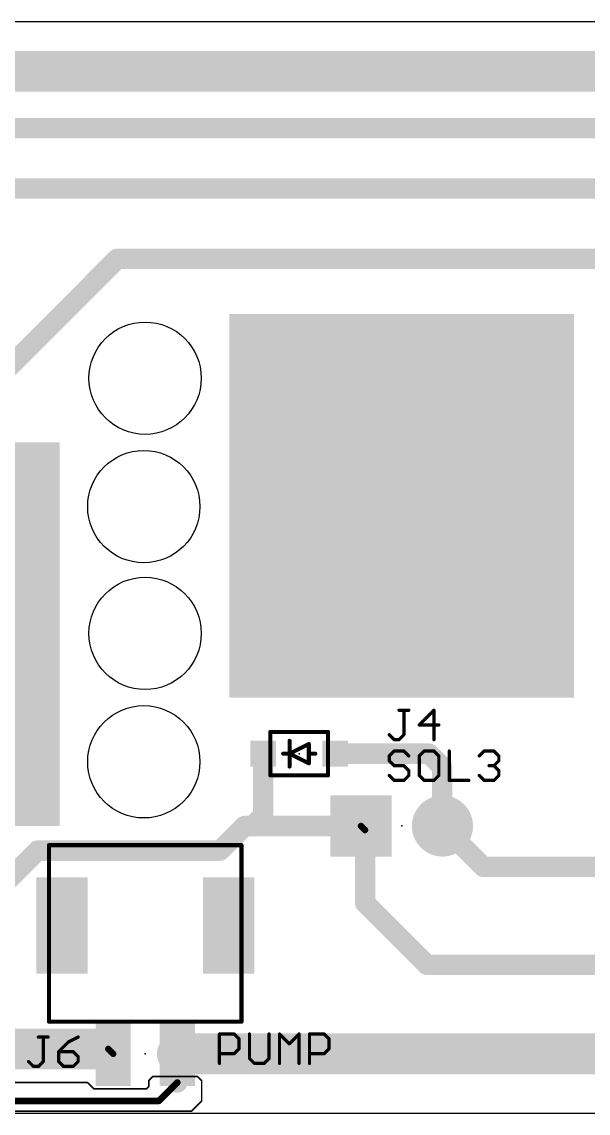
# Model space of a CAD drawing. Extents: x 0 to 77, y 0 to 34.
# Drawn here: x 30.65 to 48.31, y 0 to 34 of the extents above; entities that cross this region are included whole.
import ezdxf

# ---------------------------------------------------------------- set-up
doc = ezdxf.new("R2010")
doc.units = 0
for name, color, linetype in [('1', 22, 'CONTINUOUS'), ('17', 82, 'CONTINUOUS'), ('20', 7, 'CONTINUOUS'), ('21', 253, 'CONTINUOUS'), ('23', 7, 'CONTINUOUS'), ('25', 253, 'CONTINUOUS'), ('27', 253, 'CONTINUOUS'), ('39', 22, 'CONTINUOUS'), ('51', 253, 'CONTINUOUS')]:
    doc.layers.add(name, color=color, linetype=linetype)

# ---------------------------------------------------------------- blocks, each defined once
blk = doc.blocks.new('RECT')
blk.add_solid([(-0.5, -0.5), (0.5, -0.5), (-0.5, 0.5), (0.5, 0.5)])
blk = doc.blocks.new('SQUAREP')
blk.add_solid([(-0.5, -0.5), (0.5, -0.5), (-0.5, 0.5), (0.5, 0.5)])
blk = doc.blocks.new('ROUNDP')
at = {"const_width": 0.5}
blk.add_lwpolyline([(0, -0.25, 1), (0, 0.25, 1), (0, -0.25)], format="xyb", dxfattribs=at)

msp = doc.modelspace()

# ---------------------------------------------------------------- linework, layer by layer
at = {"layer": '1'}
for points, const_width in [([(60.3504, 32.4612), (14.1224, 32.4612)], 1.27), ([(59.6392, 30.6832), (15.9512, 30.6832)], 0.635), ([(55.118, 28.8036), (30.1752, 28.8036)], 0.635), ([(33.6296, 26.6192), (27.7368, 20.7264)], 0.635), ([(52.8828, 26.6192), (33.6296, 26.6192)], 0.635), ([(38.175, 11.2), (38.175, 9.2758)], 0.635), ([(40.425, 11.2), (43.3465, 11.2)], 0.635), ([(43.3465, 11.2), (43.7515, 10.795)], 0.635), ([(43.7515, 10.795), (43.7515, 8.9605)], 0.635), ([(38.175, 9.2758), (37.846, 8.9468)], 0.635), ([(37.598, 8.9468), (36.83, 8.1788)], 0.635), ([(37.846, 8.9468), (37.598, 8.9468)], 0.635), ([(41.2252, 8.9468), (37.846, 8.9468)], 0.635), ([(43.7515, 8.9605), (43.7652, 8.9468)], 0.635), ([(45.0412, 7.6708), (43.7652, 8.9468)], 0.635), ([(41.3512, 6.5532), (41.3512, 8.8208)], 0.635), ([(41.3512, 8.8208), (41.2252, 8.9468)], 0.2032), ([(31.1404, 8.1788), (29.972, 7.0104)], 0.635), ([(36.83, 8.1788), (31.1404, 8.1788)], 0.635), ([(53.2892, 7.6708), (45.0412, 7.6708)], 0.635), ([(43.2816, 4.6228), (41.3512, 6.5532)], 0.635), ([(56.9412, 4.6228), (43.2816, 4.6228)], 0.635), ([(23.9, 2), (33.35, 2)], 1.27), ([(60.4732, 1.85), (35.5, 1.85)], 1.27), ([(33.35, 2), (33.5, 1.85)], 0.2032), ([(35.5, 1.85), (35.5, 0.956)], 0.635), ([(34.6075, 1.016), (34.7345, 1.143)], 0.0508), ([(34.6075, 0.8255), (34.6075, 1.016)], 0.0508), ([(34.7345, 1.143), (36.1315, 1.143)], 0.0508), ([(35.5, 0.956), (34.925, 0.381)], 0.2032), ([(36.1315, 1.143), (36.2585, 1.016)], 0.0508), ([(36.2585, 1.016), (36.2585, 0.381)], 0.0508), ([(23.622, 0.9525), (32.7025, 0.9525)], 0.0508), ([(32.7025, 0.9525), (32.893, 0.762)], 0.0508), ([(32.893, 0.762), (34.544, 0.762)], 0.0508), ([(34.544, 0.762), (34.6075, 0.8255)], 0.0508), ([(34.925, 0.381), (22.644, 0.381)], 0.2032), ([(36.2585, 0.381), (35.941, 0.0635)], 0.0508), ([(35.941, 0.0635), (22.0345, 0.0635)], 0.0508)]:
    msp.add_lwpolyline(points, dxfattribs=dict(at, const_width=const_width))
for points, const_width in [([(33.6296, 26.778, 1), (33.6296, 26.4605)], 0.3175), ([(33.7419, 26.5069, 1), (33.5173, 26.7315)], 0.3175), ([(38.3338, 11.2, 1), (38.0163, 11.2)], 0.3175), ([(40.425, 11.3588, 1), (40.425, 11.0413)], 0.3175), ([(43.4588, 11.3123, 1), (43.2342, 11.0877)], 0.3175), ([(43.3465, 11.0413, 1), (43.3465, 11.3588)], 0.3175), ([(43.9102, 10.795, 1), (43.5928, 10.795)], 0.3175), ([(43.6392, 10.6827, 1), (43.8638, 10.9073)], 0.3175), ([(38.2873, 9.1635, 1), (38.0627, 9.3881)], 0.3175), ([(37.598, 9.1055, 1), (37.598, 8.7881)], 0.3175), ([(37.7103, 8.8345, 1), (37.4857, 9.0591)], 0.3175), ([(37.7337, 9.0591, 1), (37.9583, 8.8345)], 0.3175), ([(37.846, 9.1055, 1), (37.846, 8.7881)], 0.3175), ([(37.846, 8.7881, 1), (37.846, 9.1055)], 0.3175), ([(38.0163, 9.2758, 1), (38.3338, 9.2758)], 0.3175), ([(41.2252, 8.7881, 1), (41.2252, 9.1055)], 0.3175), ([(43.8638, 9.0728, 1), (43.6392, 8.8482)], 0.3175), ([(43.8775, 9.0591, 1), (43.6529, 8.8345)], 0.3175), ([(43.6529, 8.8345, 1), (43.8775, 9.0591)], 0.3175), ([(41.5099, 8.8208, 1), (41.1925, 8.8208)], 0.3175), ([(41.2611, 8.9827, 1), (41.1893, 8.9109)], 0.1016), ([(41.3153, 8.7849, 1), (41.3871, 8.8567)], 0.1016), ([(43.5928, 8.9605, 1), (43.9102, 8.9605)], 0.3175), ([(31.1404, 8.3376, 1), (31.1404, 8.0201)], 0.3175), ([(31.2527, 8.0665, 1), (31.0281, 8.2911)], 0.3175), ([(36.7177, 8.2911, 1), (36.9423, 8.0665)], 0.3175), ([(36.83, 8.0201, 1), (36.83, 8.3376)], 0.3175), ([(45.0412, 7.8296, 1), (45.0412, 7.5121)], 0.3175), ([(44.9289, 7.5585, 1), (45.1535, 7.7831)], 0.3175), ([(41.4635, 6.6655, 1), (41.2389, 6.4409)], 0.3175), ([(41.1925, 6.5532, 1), (41.5099, 6.5532)], 0.3175), ([(43.2816, 4.7816, 1), (43.2816, 4.464)], 0.3175), ([(43.1693, 4.5105, 1), (43.3939, 4.7351)], 0.3175), ([(33.35, 1.6825, 1), (33.35, 2.3175)], 0.635), ([(35.5, 2.1675, 1), (35.5, 1.5325)], 0.635), ([(33.3859, 2.0359, 1), (33.3141, 1.9641)], 0.1016), ([(35.6587, 1.85, 1), (35.3413, 1.85)], 0.3175), ([(33.4641, 1.8141, 1), (33.5359, 1.8859)], 0.1016), ([(34.6202, 1.016, 1), (34.5948, 1.016)], 0.0254), ([(34.5985, 1.025, 1), (34.6165, 1.007)], 0.0254), ([(34.7345, 1.1557, 1), (34.7345, 1.1303)], 0.0254), ([(34.7435, 1.134, 1), (34.7255, 1.152)], 0.0254), ([(35.3413, 0.956, 1), (35.6587, 0.956)], 0.3175), ([(35.5359, 0.9201, 1), (35.4641, 0.9919)], 0.1016), ([(36.1405, 1.152, 1), (36.1225, 1.134)], 0.0254), ([(36.1315, 1.1303, 1), (36.1315, 1.1557)], 0.0254), ([(36.2712, 1.016, 1), (36.2458, 1.016)], 0.0254), ([(36.2495, 1.007, 1), (36.2675, 1.025)], 0.0254), ([(32.7115, 0.9615, 1), (32.6935, 0.9435)], 0.0254), ([(32.7025, 0.9398, 1), (32.7025, 0.9652)], 0.0254), ([(32.893, 0.7747, 1), (32.893, 0.7493)], 0.0254), ([(32.884, 0.753, 1), (32.902, 0.771)], 0.0254), ([(34.535, 0.771, 1), (34.553, 0.753)], 0.0254), ([(34.544, 0.7493, 1), (34.544, 0.7747)], 0.0254), ([(34.5948, 0.8255, 1), (34.6202, 0.8255)], 0.0254), ([(34.6165, 0.8165, 1), (34.5985, 0.8345)], 0.0254), ([(34.8891, 0.4169, 1), (34.9609, 0.3451)], 0.1016), ([(34.925, 0.3302, 1), (34.925, 0.4318)], 0.1016), ([(36.2458, 0.381, 1), (36.2712, 0.381)], 0.0254), ([(36.2675, 0.372, 1), (36.2495, 0.39)], 0.0254), ([(35.932, 0.0725, 1), (35.95, 0.0545)], 0.0254), ([(35.941, 0.0508, 1), (35.941, 0.0762)], 0.0254)]:
    msp.add_lwpolyline(points, format="xyb", dxfattribs=dict(at, const_width=const_width))
at = {"layer": '20'}
for p, q in [((77, 34), (0, 34)), ((0, 0), (77, 0))]:
    msp.add_line(p, q, dxfattribs=at)
for centre in [(34.4952, 22.8968), (34.4552, 18.8968), (34.4952, 14.9468), (34.4552, 10.9468)]:
    msp.add_circle(centre, 1.75, dxfattribs=at)
at = {"layer": '21', "const_width": 0.0635}
for points in [[(38.4318, 11.875, 1), (38.3682, 11.875)], [(38.4, 11.9068, 1), (38.4, 11.8432)], [(40.2318, 11.875, 1), (40.1683, 11.875)], [(40.2, 11.8432, 1), (40.2, 11.9068)], [(38.3682, 11.8, 1), (38.4318, 11.8)], [(39.0318, 11.6, 1), (38.9682, 11.6)], [(39.6318, 11.5, 1), (39.5682, 11.5)], [(39.6142, 11.4716, 1), (39.5858, 11.5284)], [(40.1683, 11.8, 1), (40.2318, 11.8)], [(38.8, 11.2318, 1), (38.8, 11.1683)], [(39.0318, 11.2, 1), (38.9682, 11.2)], [(39.0142, 11.2284, 1), (38.9858, 11.1716)], [(38.9858, 11.2284, 1), (39.0142, 11.1716)], [(38.9682, 11.2, 1), (39.0318, 11.2)], [(39, 11.1683, 1), (39, 11.2318)], [(39.6318, 11.2, 1), (39.5682, 11.2)], [(39.5682, 11.2, 1), (39.6318, 11.2)], [(39.6, 11.2318, 1), (39.6, 11.1683)], [(39.8, 11.1683, 1), (39.8, 11.2318)], [(39.5682, 10.9, 1), (39.6318, 10.9)], [(39.5858, 10.8716, 1), (39.6142, 10.9284)], [(38.4318, 10.6, 1), (38.3682, 10.6)], [(38.4, 10.5568, 1), (38.4, 10.4932)], [(38.3682, 10.525, 1), (38.4318, 10.525)], [(38.9682, 10.8, 1), (39.0318, 10.8)], [(40.2318, 10.6, 1), (40.1683, 10.6)], [(40.1683, 10.525, 1), (40.2318, 10.525)], [(40.2, 10.4932, 1), (40.2, 10.5568)]]:
    msp.add_lwpolyline(points, format="xyb", dxfattribs=at)
at = {"layer": '21', "const_width": 0.127}
for points in [[(38.4, 11.8), (38.4, 11.875)], [(38.4, 11.875), (40.2, 11.875)], [(40.2, 11.875), (40.2, 11.8)], [(39, 11.6), (39, 11.2)], [(39.6, 11.5), (39, 11.2)], [(39.6, 11.2), (39.6, 11.5)], [(39, 11.2), (38.8, 11.2)], [(39, 11.2), (39, 10.8)], [(39, 11.2), (39.6, 10.9)], [(39.6, 10.9), (39.6, 11.2)], [(39.6, 11.2), (39.8, 11.2)], [(38.4, 10.525), (38.4, 10.6)], [(40.2, 10.525), (38.4, 10.525)], [(40.2, 10.6), (40.2, 10.525)]]:
    msp.add_lwpolyline(points, dxfattribs=at)
at = {"layer": '23'}
for p in [(39.3, 11.2), (42.4952, 8.9468), (34.5, 1.85)]:
    msp.add_point(p, dxfattribs=at)
at = {"layer": '25', "const_width": 0.1016}
for points in [[(42.4111, 12.5528), (42.7161, 12.5528)], [(42.5636, 11.7901), (42.5636, 12.5528)], [(43.4991, 12.5528), (43.0415, 12.0952)], [(43.4991, 11.6376), (43.4991, 12.5528)], [(43.0415, 12.0952), (43.6516, 12.0952)], [(42.106, 11.7901), (42.2585, 11.6376)], [(42.2585, 11.6376), (42.4111, 11.6376)], [(42.4111, 11.6376), (42.5636, 11.7901)], [(31.1679, 2.3712), (31.4729, 2.3712)], [(31.3204, 1.6085), (31.3204, 2.3712)], [(32.4084, 2.3712), (32.1034, 2.2187)], [(32.1034, 2.2187), (31.7983, 1.9136)], [(31.7983, 1.9136), (31.7983, 1.6085)], [(32.2559, 1.9136), (31.7983, 1.9136)], [(32.4084, 1.7611), (32.2559, 1.9136)], [(32.4084, 1.6085), (32.4084, 1.7611)], [(30.8628, 1.6085), (31.0153, 1.456)], [(31.0153, 1.456), (31.1679, 1.456)], [(31.1679, 1.456), (31.3204, 1.6085)], [(31.7983, 1.6085), (31.9508, 1.456)], [(31.9508, 1.456), (32.2559, 1.456)], [(32.2559, 1.456), (32.4084, 1.6085)]]:
    msp.add_lwpolyline(points, dxfattribs=at)
at = {"layer": '25', "const_width": 0.0508}
for points in [[(42.4111, 12.5782, 1), (42.4111, 12.5274)], [(42.589, 12.5528, 1), (42.5382, 12.5528)], [(42.7161, 12.5274, 1), (42.7161, 12.5782)], [(43.5245, 12.5528, 1), (43.4737, 12.5528)], [(43.5171, 12.5348, 1), (43.4811, 12.5707)], [(43.0415, 12.1206, 1), (43.0415, 12.0698)], [(43.0236, 12.1132, 1), (43.0595, 12.0772)], [(43.6516, 12.0698, 1), (43.6516, 12.1206)], [(42.124, 11.8081, 1), (42.088, 11.7722)], [(42.2585, 11.663, 1), (42.2585, 11.6122)], [(42.2406, 11.6196, 1), (42.2765, 11.6556)], [(42.3931, 11.6556, 1), (42.429, 11.6196)], [(42.4111, 11.6122, 1), (42.4111, 11.663)], [(42.5382, 11.7901, 1), (42.589, 11.7901)], [(42.5816, 11.7722, 1), (42.5456, 11.8081)], [(43.4737, 11.6376, 1), (43.5245, 11.6376)], [(31.1679, 2.3966, 1), (31.1679, 2.3458)], [(31.3458, 2.3712, 1), (31.295, 2.3712)], [(31.4729, 2.3458, 1), (31.4729, 2.3966)], [(32.4198, 2.3485, 1), (32.3971, 2.3939)], [(32.092, 2.2414, 1), (32.1147, 2.1959)], [(32.1213, 2.2007, 1), (32.0854, 2.2366)], [(31.8237, 1.9136, 1), (31.7729, 1.9136)], [(31.7983, 1.939, 1), (31.7983, 1.8882)], [(31.7804, 1.9316, 1), (31.8163, 1.8956)], [(32.2739, 1.9316, 1), (32.2379, 1.8956)], [(32.2559, 1.8882, 1), (32.2559, 1.939)], [(32.4338, 1.7611, 1), (32.383, 1.7611)], [(32.3905, 1.7431, 1), (32.4264, 1.779)], [(30.8808, 1.6265, 1), (30.8448, 1.5906)], [(31.0153, 1.4814, 1), (31.0153, 1.4306)], [(30.9974, 1.438, 1), (31.0333, 1.474)], [(31.1499, 1.474, 1), (31.1858, 1.438)], [(31.1679, 1.4306, 1), (31.1679, 1.4814)], [(31.295, 1.6085, 1), (31.3458, 1.6085)], [(31.3384, 1.5906, 1), (31.3024, 1.6265)], [(31.7729, 1.6085, 1), (31.8237, 1.6085)], [(31.8163, 1.6265, 1), (31.7804, 1.5906)], [(31.9508, 1.4814, 1), (31.9508, 1.4306)], [(31.9329, 1.438, 1), (31.9688, 1.474)], [(32.2379, 1.474, 1), (32.2739, 1.438)], [(32.2559, 1.4306, 1), (32.2559, 1.4814)], [(32.383, 1.6085, 1), (32.4338, 1.6085)], [(32.4264, 1.5906, 1), (32.3905, 1.6265)]]:
    msp.add_lwpolyline(points, format="xyb", dxfattribs=at)
at = {"layer": '27', "const_width": 0.1016}
for points in [[(42.2585, 11.2828), (42.106, 11.1303)], [(42.5636, 11.2828), (42.2585, 11.2828)], [(42.7161, 11.1303), (42.5636, 11.2828)], [(43.194, 11.2828), (43.0415, 11.1303)], [(43.4991, 11.2828), (43.194, 11.2828)], [(43.6516, 11.1303), (43.4991, 11.2828)], [(43.977, 11.2828), (43.977, 10.3676)], [(44.9126, 11.1303), (45.0651, 11.2828)], [(45.0651, 11.2828), (45.3701, 11.2828)], [(45.3701, 11.2828), (45.5227, 11.1303)], [(42.106, 11.1303), (42.106, 10.9777)], [(42.106, 10.9777), (42.2585, 10.8252)], [(43.0415, 11.1303), (43.0415, 10.5201)], [(43.6516, 10.5201), (43.6516, 11.1303)], [(45.5227, 10.9777), (45.3701, 10.8252)], [(45.5227, 11.1303), (45.5227, 10.9777)], [(42.2585, 10.3676), (42.106, 10.5201)], [(42.2585, 10.8252), (42.5636, 10.8252)], [(42.5636, 10.8252), (42.7161, 10.6727)], [(42.7161, 10.5201), (42.5636, 10.3676)], [(42.7161, 10.6727), (42.7161, 10.5201)], [(43.0415, 10.5201), (43.194, 10.3676)], [(43.4991, 10.3676), (43.6516, 10.5201)], [(45.0651, 10.3676), (44.9126, 10.5201)], [(45.3701, 10.8252), (45.2176, 10.8252)], [(45.3701, 10.8252), (45.5227, 10.6727)], [(45.5227, 10.5201), (45.3701, 10.3676)], [(45.5227, 10.6727), (45.5227, 10.5201)], [(42.5636, 10.3676), (42.2585, 10.3676)], [(43.194, 10.3676), (43.4991, 10.3676)], [(43.977, 10.3676), (44.5872, 10.3676)], [(45.3701, 10.3676), (45.0651, 10.3676)], [(36.8136, 1.5512), (36.8136, 2.4664)], [(36.8136, 2.4664), (37.2712, 2.4664)], [(37.2712, 2.4664), (37.4237, 2.3138)], [(37.7491, 2.4664), (37.7491, 1.7037)], [(38.3592, 1.7037), (38.3592, 2.4664)], [(38.6846, 1.5512), (38.6846, 2.4664)], [(38.6846, 2.4664), (38.9897, 2.1613)], [(38.9897, 2.1613), (39.2948, 2.4664)], [(39.2948, 2.4664), (39.2948, 1.5512)], [(39.6202, 1.5512), (39.6202, 2.4664)], [(39.6202, 2.4664), (40.0777, 2.4664)], [(40.0777, 2.4664), (40.2303, 2.3138)], [(37.4237, 2.0088), (37.2712, 1.8563)], [(37.4237, 2.3138), (37.4237, 2.0088)], [(40.2303, 2.0088), (40.0777, 1.8563)], [(40.2303, 2.3138), (40.2303, 2.0088)], [(37.2712, 1.8563), (36.8136, 1.8563)], [(37.7491, 1.7037), (37.9016, 1.5512)], [(38.2067, 1.5512), (38.3592, 1.7037)], [(40.0777, 1.8563), (39.6202, 1.8563)], [(37.9016, 1.5512), (38.2067, 1.5512)]]:
    msp.add_lwpolyline(points, dxfattribs=at)
at = {"layer": '27', "const_width": 0.0508}
for points in [[(42.2585, 11.3082, 1), (42.2585, 11.2574)], [(42.2765, 11.2648, 1), (42.2406, 11.3007)], [(42.5816, 11.3007, 1), (42.5456, 11.2648)], [(42.5636, 11.2574, 1), (42.5636, 11.3082)], [(43.194, 11.3082, 1), (43.194, 11.2574)], [(43.212, 11.2648, 1), (43.1761, 11.3007)], [(43.5171, 11.3007, 1), (43.4811, 11.2648)], [(43.4991, 11.2574, 1), (43.4991, 11.3082)], [(44.0024, 11.2828, 1), (43.9516, 11.2828)], [(45.0651, 11.3082, 1), (45.0651, 11.2574)], [(45.083, 11.2648, 1), (45.0471, 11.3007)], [(45.3881, 11.3007, 1), (45.3522, 11.2648)], [(45.3701, 11.2574, 1), (45.3701, 11.3082)], [(42.1314, 11.1303, 1), (42.0806, 11.1303)], [(42.088, 11.1482, 1), (42.124, 11.1123)], [(42.124, 10.9957, 1), (42.088, 10.9598)], [(42.0806, 10.9777, 1), (42.1314, 10.9777)], [(42.6982, 11.1123, 1), (42.7341, 11.1482)], [(43.0669, 11.1303, 1), (43.0161, 11.1303)], [(43.0236, 11.1482, 1), (43.0595, 11.1123)], [(43.677, 11.1303, 1), (43.6262, 11.1303)], [(43.6337, 11.1123, 1), (43.6696, 11.1482)], [(44.8946, 11.1482, 1), (44.9305, 11.1123)], [(45.5481, 11.1303, 1), (45.4973, 11.1303)], [(45.4973, 10.9777, 1), (45.5481, 10.9777)], [(45.5047, 11.1123, 1), (45.5406, 11.1482)], [(45.5406, 10.9598, 1), (45.5047, 10.9957)], [(42.124, 10.5381, 1), (42.088, 10.5022)], [(42.2585, 10.8506, 1), (42.2585, 10.7998)], [(42.2406, 10.8072, 1), (42.2765, 10.8432)], [(42.5816, 10.8432, 1), (42.5456, 10.8072)], [(42.5636, 10.7998, 1), (42.5636, 10.8506)], [(42.7415, 10.6727, 1), (42.6907, 10.6727)], [(42.6907, 10.5201, 1), (42.7415, 10.5201)], [(42.6982, 10.6547, 1), (42.7341, 10.6906)], [(42.7341, 10.5022, 1), (42.6982, 10.5381)], [(43.0161, 10.5201, 1), (43.0669, 10.5201)], [(43.0595, 10.5381, 1), (43.0236, 10.5022)], [(43.6262, 10.5201, 1), (43.677, 10.5201)], [(43.6696, 10.5022, 1), (43.6337, 10.5381)], [(44.9305, 10.5381, 1), (44.8946, 10.5022)], [(45.2176, 10.8506, 1), (45.2176, 10.7998)], [(45.3881, 10.8432, 1), (45.3522, 10.8072)], [(45.3522, 10.8432, 1), (45.3881, 10.8072)], [(45.3701, 10.7998, 1), (45.3701, 10.8506)], [(45.5481, 10.6727, 1), (45.4973, 10.6727)], [(45.4973, 10.5201, 1), (45.5481, 10.5201)], [(45.5047, 10.6547, 1), (45.5406, 10.6906)], [(45.5406, 10.5022, 1), (45.5047, 10.5381)], [(42.2585, 10.393, 1), (42.2585, 10.3422)], [(42.2406, 10.3496, 1), (42.2765, 10.3856)], [(42.5456, 10.3856, 1), (42.5816, 10.3496)], [(42.5636, 10.3422, 1), (42.5636, 10.393)], [(43.194, 10.393, 1), (43.194, 10.3422)], [(43.1761, 10.3496, 1), (43.212, 10.3856)], [(43.4811, 10.3856, 1), (43.5171, 10.3496)], [(43.4991, 10.3422, 1), (43.4991, 10.393)], [(43.977, 10.393, 1), (43.977, 10.3422)], [(43.9516, 10.3676, 1), (44.0024, 10.3676)], [(44.5872, 10.3422, 1), (44.5872, 10.393)], [(45.0651, 10.393, 1), (45.0651, 10.3422)], [(45.0471, 10.3496, 1), (45.083, 10.3856)], [(45.3522, 10.3856, 1), (45.3881, 10.3496)], [(45.3701, 10.3422, 1), (45.3701, 10.393)], [(36.839, 2.4664, 1), (36.7882, 2.4664)], [(36.8136, 2.4918, 1), (36.8136, 2.441)], [(37.2892, 2.4843, 1), (37.2532, 2.4484)], [(37.2712, 2.441, 1), (37.2712, 2.4918)], [(37.7745, 2.4664, 1), (37.7237, 2.4664)], [(38.3846, 2.4664, 1), (38.3338, 2.4664)], [(38.71, 2.4664, 1), (38.6592, 2.4664)], [(38.7026, 2.4843, 1), (38.6667, 2.4484)], [(39.3202, 2.4664, 1), (39.2694, 2.4664)], [(39.3127, 2.4484, 1), (39.2768, 2.4843)], [(39.6456, 2.4664, 1), (39.5948, 2.4664)], [(39.6202, 2.4918, 1), (39.6202, 2.441)], [(40.0957, 2.4843, 1), (40.0598, 2.4484)], [(40.0777, 2.441, 1), (40.0777, 2.4918)], [(37.4491, 2.3138, 1), (37.3983, 2.3138)], [(37.4058, 2.2959, 1), (37.4417, 2.3318)], [(37.4417, 1.9908, 1), (37.4058, 2.0268)], [(38.9717, 2.1793, 1), (39.0077, 2.1434)], [(38.9717, 2.1434, 1), (39.0077, 2.1793)], [(40.2557, 2.3138, 1), (40.2049, 2.3138)], [(40.2123, 2.2959, 1), (40.2482, 2.3318)], [(40.2482, 1.9908, 1), (40.2123, 2.0268)], [(36.8136, 1.8817, 1), (36.8136, 1.8309)], [(37.2532, 1.8742, 1), (37.2892, 1.8383)], [(37.2712, 1.8309, 1), (37.2712, 1.8817)], [(37.3983, 2.0088, 1), (37.4491, 2.0088)], [(37.7237, 1.7037, 1), (37.7745, 1.7037)], [(37.7671, 1.7217, 1), (37.7312, 1.6858)], [(38.3338, 1.7037, 1), (38.3846, 1.7037)], [(38.3772, 1.6858, 1), (38.3413, 1.7217)], [(39.6202, 1.8817, 1), (39.6202, 1.8309)], [(40.0598, 1.8742, 1), (40.0957, 1.8383)], [(40.0777, 1.8309, 1), (40.0777, 1.8817)], [(40.2049, 2.0088, 1), (40.2557, 2.0088)], [(36.7882, 1.5512, 1), (36.839, 1.5512)], [(37.9016, 1.5766, 1), (37.9016, 1.5258)], [(37.8837, 1.5332, 1), (37.9196, 1.5692)], [(38.1887, 1.5692, 1), (38.2247, 1.5332)], [(38.2067, 1.5258, 1), (38.2067, 1.5766)], [(38.6592, 1.5512, 1), (38.71, 1.5512)], [(39.2694, 1.5512, 1), (39.3202, 1.5512)], [(39.5948, 1.5512, 1), (39.6456, 1.5512)]]:
    msp.add_lwpolyline(points, format="xyb", dxfattribs=at)
at = {"layer": '51', "const_width": 0.0635}
for points in [[(38.4318, 11.875, 1), (38.3682, 11.875)], [(38.4, 11.9068, 1), (38.4, 11.8432)], [(40.2318, 11.875, 1), (40.1683, 11.875)], [(40.2, 11.8432, 1), (40.2, 11.9068)], [(38.4, 10.5568, 1), (38.4, 10.4932)], [(38.3682, 10.525, 1), (38.4318, 10.525)], [(40.1683, 10.525, 1), (40.2318, 10.525)], [(40.2, 10.4932, 1), (40.2, 10.5568)], [(31.5, 8.3818, 1), (31.5, 8.3182)], [(31.5317, 8.35, 1), (31.4683, 8.35)], [(37.5318, 8.35, 1), (37.4682, 8.35)], [(37.5, 8.3182, 1), (37.5, 8.3818)], [(31.5, 2.8818, 1), (31.5, 2.8182)], [(31.4683, 2.85, 1), (31.5317, 2.85)], [(37.4682, 2.85, 1), (37.5318, 2.85)], [(37.5, 2.8182, 1), (37.5, 2.8818)]]:
    msp.add_lwpolyline(points, format="xyb", dxfattribs=at)
at = {"layer": '51', "const_width": 0.127}
for points in [[(38.4, 10.525), (38.4, 11.875)], [(38.4, 11.875), (40.2, 11.875)], [(40.2, 11.875), (40.2, 10.525)], [(40.2, 10.525), (38.4, 10.525)], [(31.5, 8.35), (37.5, 8.35)], [(31.5, 2.85), (31.5, 8.35)], [(37.5, 8.35), (37.5, 2.85)], [(37.5, 2.85), (31.5, 2.85)]]:
    msp.add_lwpolyline(points, dxfattribs=at)

# ---------------------------------------------------------------- block references
at = {"layer": '1'}
for p, xscale, yscale in [((38.175, 11.2), 0.8, 0.8), ((40.425, 11.2), 0.8, 0.8), ((31.9, 5.85), 1.6, 3), ((37.1, 5.85), 1.6, 3), ((33.5, 1.85), 1.1, 2), ((35.5, 1.85), 1.1, 2)]:
    msp.add_blockref('RECT', p, dxfattribs=dict(at, xscale=xscale, yscale=yscale))
at = {"layer": '17', "xscale": 1.905, "yscale": 1.905}
for name, p in [('SQUAREP', (41.2252, 8.9468)), ('SQUAREP', (41.2252, 8.9468)), ('ROUNDP', (43.7652, 8.9468)), ('ROUNDP', (43.7652, 8.9468))]:
    msp.add_blockref(name, p, dxfattribs=at)
at = {"layer": '39', "xscale": 10.75, "yscale": 11.95}
for p in [(42.4952, 18.9218), (26.4552, 14.9218)]:
    msp.add_blockref('RECT', p, dxfattribs=at)

doc.saveas('drawing.dxf')
